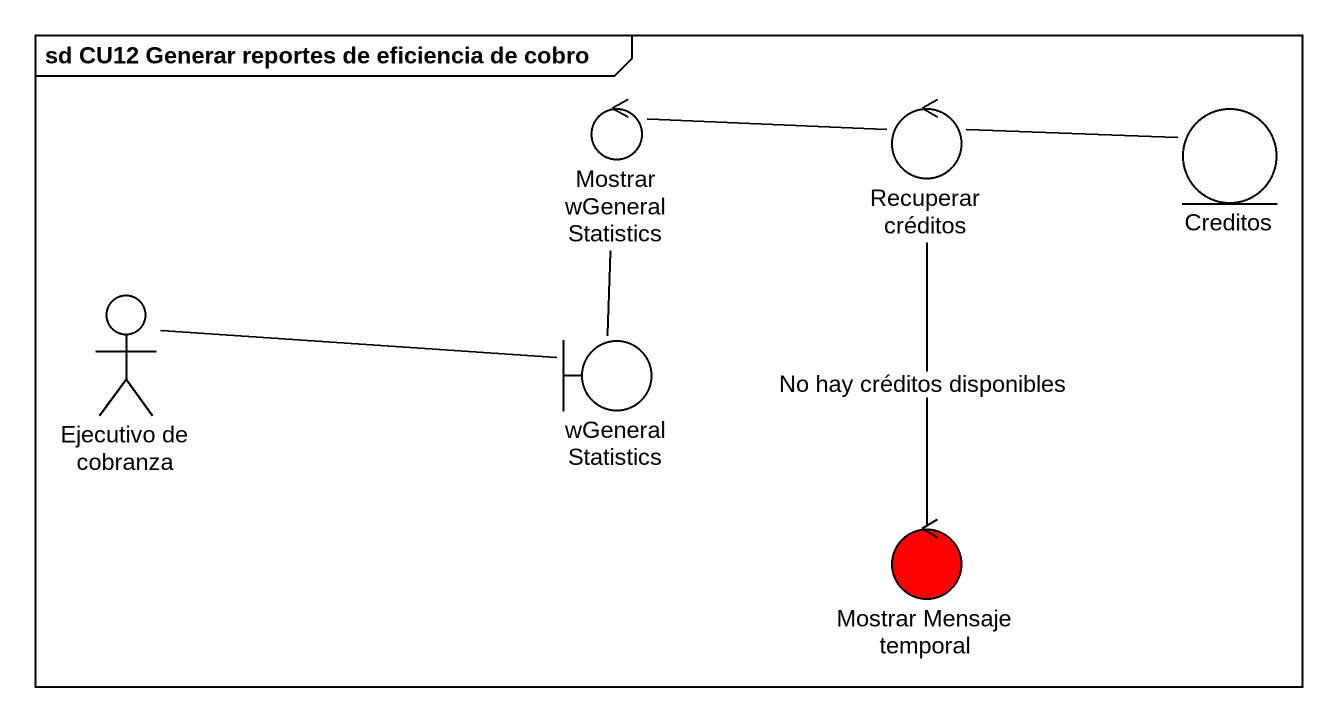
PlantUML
@startuml
mainframe sd CU12 Generar reportes de eficiencia de cobro
control "Mostrar wGeneralStatistics" as Mostrar_wGeneralStatistics
control "Recuperar créditos" as Recuperar_créditos
entity Creditos
actor "Ejecutivo de cobranza" as Ejecutivo_de_cobranza
boundary wGeneralStatistics
control "Mostrar Mensaje temporal" as Mostrar_Mensaje_temporal #FF0000
Recuperar_créditos -left- Mostrar_wGeneralStatistics
Recuperar_créditos -right- Creditos
Recuperar_créditos -- Mostrar_Mensaje_temporal : No hay créditos disponibles
Ejecutivo_de_cobranza -right- wGeneralStatistics
wGeneralStatistics -up- Mostrar_wGeneralStatistics
@enduml
